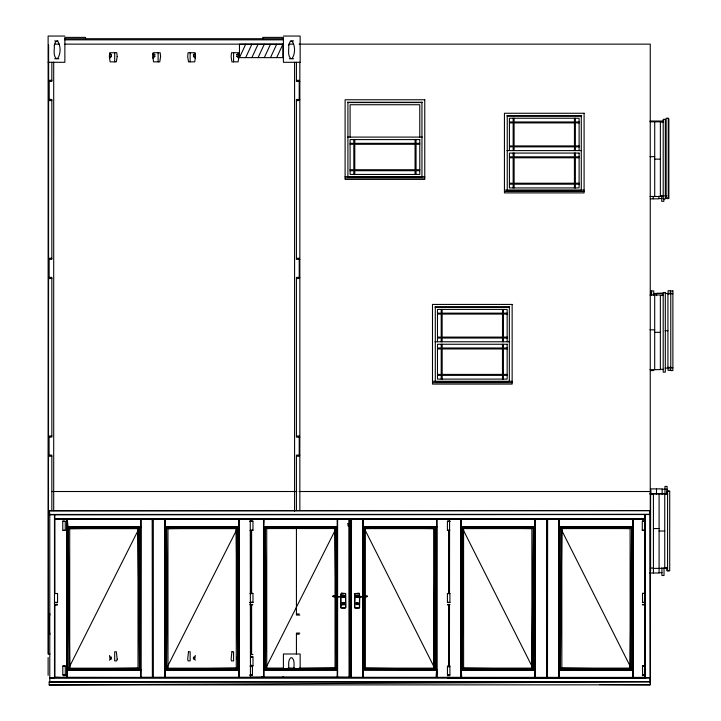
<?xml version="1.0" encoding="UTF-8"?>
<svg xmlns="http://www.w3.org/2000/svg" width="721" height="721" viewBox="0 0 721 721"><rect width="100%" height="100%" fill="white"/><g stroke="black" fill="none" stroke-linecap="round" stroke-linejoin="round"><path stroke-width="1.08" d="M250.809 602.441L252.981 602.287L252.981 593.428L249.962 593.5M348.009 523.608L348 525.816L350.875 525.816L350.875 523.608L348.009 523.608L350.875 525.816M351.343 676.857L351.488 519.526M359.509 597.123L359.373 607.821L355.3 608.046L354.795 607.397L354.939 593.635L359.004 593.41L359.518 595.636M359.743 597.168L359.59 607.893L355.183 608.182L354.561 607.406L354.723 593.572L359.121 593.275L359.752 595.681M365.98 596.664L367.368 596.492L366.007 595.916M449.444 666.727L449.498 604.91M449.516 593.671L449.58 519.508M547.473 676.812L547.618 519.481M66.972 519.3L140.757 519.282L140.577 677.398L66.999 677.28L66.972 519.3L64.016 519.066M67.107 526.799L140.757 526.889L139.441 527.862L140.757 526.889L66.945 526.907C67.071 525.303 69.198 534 67.143 519.165M140.604 670.043L66.963 669.953L68.279 668.98L66.963 669.953L140.775 669.935L139.468 668.971L140.775 669.935L140.577 677.398M140.748 677.262L165.064 677.271L164.875 519.156L152.96 519.553L152.987 677.01L153.591 677.398M165.172 526.79L238.822 526.889L237.506 527.862L237.524 668.935L238.669 670.016L165.028 669.917L166.344 668.953L166.317 527.871L165.01 526.898L165.208 519.156L238.822 519.273L238.804 677.262L165.064 677.271M238.669 670.016L238.642 677.389M337.446 677.217L263.697 677.226L263.643 526.862L263.841 519.12L337.455 519.237L337.446 677.217L348.919 677.343L350.19 676.956L350.172 519.499L337.455 519.237M336.346 527.556L336.166 668.8L337.473 669.782L263.832 669.899L264.977 668.809L264.949 527.826L263.643 526.862L263.841 519.12M337.311 669.89L337.275 677.343M351.515 677.38L349.523 676.956L350.172 519.499M349.523 676.956L349.496 519.499L351.488 519.138L362.762 519.138L362.816 677.38L362.951 669.791L364.258 668.818L364.24 527.844L362.924 526.871L436.737 526.862L435.43 527.835L435.448 668.809C439.792 671.161 434.529 686.266 436.764 669.782L436.701 519.255L460.854 519.111L461.043 669.872C463.261 686.149 458.033 671.206 462.35 668.899L462.332 527.826L461.016 526.853L534.829 526.844L534.991 677.343L534.964 519.102L546.266 519.102L546.869 519.49L546.897 676.956L546.293 677.343M534.964 519.102L534.829 526.844L533.522 527.808L533.54 668.89L534.856 669.863L534.82 677.217M632.831 519.21L559.054 519.219L559.081 669.854L632.894 669.845L631.578 668.872L632.894 669.845L632.858 677.19L632.831 519.21L644.601 518.976M357.94 596.727C356.048 597.736 355.994 594.924 357.904 595.843M334.427 596.591C332.76 597.439 332.696 595.059 334.4 595.843M435.096 527.691L433.672 668.142L435.114 669.052L435.096 527.691L433.654 528.601L365.358 528.61L363.907 527.7L363.934 669.061L435.25 668.935L436.764 669.782L362.951 669.791L362.762 519.138M110.142 56.517L109.574 58.167L111.385 56.517L111.385 54.517L109.574 53.408L110.142 56.517L111.385 56.517M153.564 56.517L152.996 58.167L154.799 56.517L154.799 54.517L152.996 53.408L153.564 56.517L154.799 56.517M195.274 660.211L194.706 659.111L195.274 655.452M239.471 57.626L239.471 44.278L282.884 44.278L282.884 57.626L239.471 57.626L245.672 44.278M245.672 57.626L251.872 44.278M251.872 57.626L258.073 44.278M258.073 57.626L264.283 44.278M264.283 57.626L270.483 44.278M270.483 57.626L276.684 44.278M276.684 57.626L282.884 44.278M68.279 669.106L139.441 527.736L68.252 527.745L68.279 669.106L139.468 669.097L139.441 527.736L69.703 528.655L68.252 527.745L69.721 668.196L68.279 669.106L138.017 668.187L139.468 669.097L137.999 528.646L139.441 527.736M166.209 669.169L237.705 527.718L166.524 527.736L166.542 669.088L165.028 669.917L166.344 668.953M299.224 668.079L335.049 668.079L336.491 668.98L265.31 668.998L336.473 527.628L265.157 527.7L263.643 526.862L337.455 526.844L336.139 527.817M194.706 54.517L195.274 53.408L193.462 54.517L193.462 56.517L195.274 58.167L194.706 54.517L193.462 54.517M238.128 54.517L238.696 53.408L236.885 54.517L236.885 56.517L238.696 58.167L238.128 54.517L236.885 54.517M109.574 660.211L110.142 659.111L109.574 655.452M533.657 527.592L462.134 527.682L462.152 669.043L463.603 668.142L533.342 669.034L534.856 669.863L461.043 669.872L462.35 668.899M631.695 527.574L632.867 526.817L559.054 526.826L560.37 527.799L559.054 526.826L632.867 526.817L631.353 527.664L632.867 526.817M632.723 669.953L559.081 669.854L560.388 668.881L559.081 669.854L558.946 677.334L558.892 519.093L547.618 519.093L547.014 519.481L547.041 676.947L547.645 677.334M264.841 669.034L335.959 668.935L337.473 669.782L263.661 669.791L264.977 668.809M237.506 527.862L238.822 526.889L165.01 526.898L166.524 527.736L165.01 526.898M435.43 527.835L436.737 526.862L362.924 526.871L364.438 527.718L362.924 526.871M436.593 669.89L362.951 669.791L364.258 668.818M533.522 527.808L534.829 526.844L461.016 526.853L462.332 527.826M359.229 596.6L356.778 597.412L355.471 596.655L355.48 595.943L357.832 595.077L359.247 595.97M342.466 596.664C344.359 597.664 344.404 594.852 342.493 595.771M359.058 596.618L357.715 597.43M341.15 595.897L342.565 595.014L344.926 595.879L344.926 596.582L343.629 597.348L341.168 596.528M341.33 595.879L342.646 595.104M249.971 677.307L263.697 677.226M140.757 519.282L152.798 519.544L152.825 677.001L152.212 677.398M238.822 519.273L263.67 519.246M65.278 677.334L62.799 677.334L66.999 677.28M362.924 519.264L436.701 519.255M341.817 604.793L344.683 602.585L344.683 604.784L341.817 604.793L341.817 602.585L344.683 602.585M461.016 519.246L534.793 519.228M461.079 677.226L460.854 519.111M263.661 669.791L265.175 668.944M66.963 669.953L68.144 669.196M363.907 527.7L433.654 528.601L433.672 668.142L365.376 668.151L365.358 528.61L363.934 669.061L365.376 668.151L435.114 669.052L363.907 527.7L435.223 527.709L436.737 526.862M362.951 669.791L364.132 669.034M461.043 669.872L462.215 669.115M559.081 669.854L560.253 669.097M645.097 514.632L645.322 677.677L644.862 514.524L644.862 518.976M650.18 514.488L650.18 510.54L49.425 510.765L49.767 514.578L650.18 514.488L650.18 510.54M644.862 518.669L54.814 518.633M49.785 677.515L49.785 681.769L650.405 681.543L650.207 677.722L49.785 677.776L49.767 514.596M251.593 519.508L252.206 519.12M337.455 526.844L335.941 527.691L337.455 526.844L263.814 526.754M448.976 519.508L449.58 519.111M644.331 677.316L644.935 676.929L644.916 519.462L644.304 519.075M166.542 669.088L167.993 668.187L236.281 668.178L237.732 669.079L166.542 669.088L236.281 668.178L236.263 528.628L237.705 527.718L167.966 528.637L166.524 527.736L167.993 668.187L167.966 528.637L236.263 528.628L237.57 653.352M296.962 528.538L266.734 528.538L265.283 527.637L265.31 668.998L266.752 668.088L283.542 668.088M345.224 608.109L345.846 607.343L345.683 593.5L341.276 593.212L340.654 595.609M356.706 595.086L355.3 595.97L355.777 597.204L356.706 597.511M357.634 604.64L358.77 603.405L356.796 602.684L355.615 603.423L356.787 604.712M343.701 597.439L344.629 597.132L345.107 595.897L343.692 595.014M140.757 526.889L139.577 527.646M238.822 526.889L237.642 527.646M534.829 526.844L531.873 528.583L463.576 528.592L462.134 527.682L531.873 528.583L531.891 668.124L534.856 669.863M265.31 668.998L294.556 668.61M299.053 668.547L335.049 668.079L335.022 528.529L336.473 527.628L266.734 528.538L266.752 668.088L265.283 527.637M49.172 681.94L49.172 684.95L650.153 681.877L49.172 681.967M250.656 518.886L252.873 519.048M252.801 521.103L251.115 521.103M252.665 521.256L250.115 521.184M250.493 521.103L249.953 521.427L252.972 521.355L252.972 530.214L250.115 530.368M343.106 596.033L344.061 596.033M343.115 596.447L344.061 596.447M252.674 654.497L250.511 654.578M252.819 656.714L250.674 656.714M250.683 665.907L252.99 665.825L252.99 656.966L250.511 656.714M250.827 665.907L251.133 665.825M64.863 36.05L48.118 36.05L48.118 653.992L50.082 653.992M283.407 36.05L300.152 36.05L300.152 62.294M64.863 38.718L283.407 38.718M64.863 39.835L283.407 39.835M54.661 40.944L57.941 40.944M290.329 40.944L293.609 40.944M54.823 44.134L59.329 44.134M64.953 44.134L283.317 44.134M288.941 44.134L293.447 44.134M299.071 44.134L650.252 44.134L650.252 682.967M48.532 45.612L48.532 58.96M110.142 54.517L111.385 54.517M153.564 54.517L154.799 54.517M193.462 56.517L194.706 56.517M236.885 56.517L238.128 56.517M54.661 58.743L58.87 58.743M289.4 58.743L293.609 58.743M48.64 59.185L48.424 653.992M48.118 62.294L64.863 62.294L64.863 37.384L85.538 37.384L85.538 39.313M299.828 62.294L283.407 62.294L283.407 37.384L262.732 37.384L262.732 39.313M49.055 80.319L51.84 80.319M296.43 80.319L299.215 80.319M48.424 81.428L51.84 81.428L51.84 62.294M299.846 81.428L296.43 81.428L296.43 62.294M48.424 99.444L51.84 99.444L51.84 259.38L48.424 259.38M299.846 99.444L296.43 99.444L296.43 259.38L299.846 259.38M49.055 100.561L51.84 100.561M296.43 100.561L299.215 100.561M347.603 102.256L422.263 102.256M347.91 102.571L421.956 102.571M506.935 115.748L581.595 115.748M507.242 116.054L581.288 116.054M650.018 121.029L663.32 121.029M649.991 121.813L660.373 121.813L660.373 196.482L649.991 196.482M509.423 121.966L513.154 121.966L513.154 118.235M579.107 121.966L575.376 121.966L575.376 118.235M660.373 122.128L663.338 122.128M509.423 122.903L513.154 122.903L513.154 145.921L509.423 145.921M579.107 122.903L575.376 122.903L575.376 145.921L579.107 145.921M347.603 137.098L422.263 137.098M350.091 143.326L353.822 143.326L353.822 139.595M419.775 143.326L416.044 143.326L416.044 139.595M350.091 144.29L353.822 144.29L353.822 169.741L350.091 169.741M419.775 144.29L416.044 144.29L416.044 169.741L419.775 169.741M509.423 146.859L513.154 146.859L513.154 150.59M579.107 146.859L575.376 146.859L575.376 150.59M506.935 150.59L581.595 150.59M649.991 156.655L654.713 156.655M509.423 156.817L513.154 156.817L513.154 153.077M579.107 156.817L575.376 156.817L575.376 153.077M509.423 157.782L513.154 157.782L513.154 183.224L509.423 183.224M579.107 157.782L575.376 157.782L575.376 183.224L579.107 183.224M654.713 159.143L660.373 159.143M350.091 170.706L353.822 170.706L353.822 174.437M419.775 170.706L416.044 170.706L416.044 174.437M345.107 176.618L424.759 176.618M347.603 176.924L422.263 176.924M345.107 178.015L424.759 178.015M509.423 184.188L513.154 184.188L513.154 187.929M579.107 184.188L575.376 184.188L575.376 187.929M504.439 190.101L584.091 190.101M506.935 190.416L581.595 190.416M504.439 191.507L584.091 191.507M664.906 195.77L666.88 195.77M660.139 196.076L663.915 196.076M658.904 198.527L661.869 198.527M666.745 198.563L668.863 198.563L668.863 118.92M650.405 198.843L658.904 198.843L658.904 196.283M49.055 258.271L51.84 258.271M296.43 258.271L299.215 258.271M48.424 277.396L51.84 277.396L51.84 437.115L48.424 437.115M299.846 277.396L296.43 277.396L296.43 437.115L299.846 437.115M49.055 278.513L51.84 278.513M296.43 278.513L299.215 278.513M663.392 293.204L653.965 293.51M665.095 293.411L668.259 293.51M653.632 293.726L656.606 293.726M667.925 293.726L672.882 293.726M649.981 294.979L660.355 294.979L660.355 369.648L649.981 369.648M660.355 295.295L663.329 295.295M434.988 306.93L509.648 306.93M435.295 307.236L509.341 307.236M437.476 313.148L441.207 313.148L441.207 309.417M507.16 313.148L503.429 313.148L503.429 309.417M437.476 314.077L441.207 314.077L441.207 337.104L437.476 337.104M507.16 314.077L503.429 314.077L503.429 337.104L507.16 337.104M649.981 329.83L654.695 329.83M665.095 330.75L667.925 330.75M654.695 332.318L660.355 332.318M437.476 338.041L441.207 338.041L441.207 341.772M507.16 338.041L503.429 338.041L503.429 341.772M434.988 341.772L509.648 341.772M437.476 347.991L441.207 347.991L441.207 344.259M507.16 347.991L503.429 347.991L503.429 344.259M437.476 348.955L441.207 348.955L441.207 374.406L437.476 374.406M507.16 348.955L503.429 348.955L503.429 374.406L507.16 374.406M667.925 367.773L672.882 367.773M665.095 368.08L667.925 368.08L667.925 293.411M660.355 369.341L663.329 369.341M650.441 370.576L653.776 370.576M437.476 375.371L441.207 375.371L441.207 379.102M507.16 375.371L503.429 375.371L503.429 379.102M432.492 381.283L512.144 381.283M434.988 381.589L509.341 381.589L509.341 306.93M432.492 382.68L512.144 382.68M49.055 435.998L51.84 435.998M296.43 435.998L299.215 435.998M48.424 455.131L51.84 455.131L51.84 510.324M299.846 455.131L296.43 455.131L296.43 510.324M49.055 456.24L51.84 456.24M296.43 456.24L299.215 456.24M662.148 489.198L667.105 489.198M668.863 491.046L666.745 491.046L666.745 494.417M51.84 491.515L296.827 491.515M299.071 491.515L650.252 491.515M649.621 493.849L666.88 493.849M650.45 494.002L653.424 494.002M664.744 494.002L667.718 494.002M49.425 510.765L650.378 510.666M49.425 514.452L650.378 514.361M49.425 514.722L54.472 514.722M54.805 514.749L650.045 514.506L650.27 677.551L645.124 677.551M62.934 518.976L64.944 518.976M78.454 519.066L644.772 518.976M62.7 519.165L54.895 519.562L54.913 593.789M63.394 521.193L62.772 521.193L65.088 521.193M642.916 521.112L642.456 521.112L644.601 521.103M644.15 521.103L644.772 521.103M62.772 521.445L62.772 530.305L65.251 530.305L65.251 521.445L64.629 521.445M447.579 521.148L449.886 521.148M62.943 521.445L64.944 521.346M447.714 521.247L449.724 521.301M642.456 521.355L644.601 521.355L644.15 521.355M447.408 530.259L447.408 521.4L448.029 521.4M449.264 521.4L449.886 521.4M642.916 521.355L642.294 521.355L642.294 530.214L644.772 530.214M560.37 527.673L631.56 527.664L631.578 669.016L560.388 669.034L560.37 527.673L630.109 528.565L631.56 527.664L630.136 668.115L631.578 669.016L561.839 668.124L560.388 669.034L561.821 528.574L560.37 527.673L631.578 669.016M299.197 528.538L335.022 528.529L336.337 654.38M653.424 528.538L659.084 528.538M250.259 530.368L252.972 530.214M449.273 530.259L447.579 530.259L449.886 530.259M65.251 530.305L63.078 530.386M642.294 530.214L644.466 530.295M659.084 531.026L664.744 531.026M666.88 567.896L663.915 568.211M650.45 568.049L653.424 568.049M664.744 568.049L667.718 568.049M653.424 568.364L664.744 568.364L664.744 493.696L653.424 493.696L653.415 573.006M668.863 570.699L666.745 570.699L666.745 567.328M659.084 572.699L662.049 572.699M649.648 573.006L659.084 573.006L659.084 493.696M55.391 593.446L55.787 593.446M56.86 593.446L57.563 593.527L57.563 602.395L55.084 602.395L57.563 602.639L55.256 602.639M252.819 593.347L250.674 593.428M55.256 593.527L57.401 593.527M642.465 593.437L642.618 602.395M332.886 596.042L333.841 596.042M356.336 596.105L357.301 596.105M366.565 596.105L367.521 596.105M332.877 596.447L333.832 596.447M356.336 596.51L357.292 596.51M366.574 596.51L367.521 596.51M333.598 596.691L343.349 596.682M335.337 596.817L341.646 596.817M357.048 596.754L366.8 596.754M358.761 596.889L365.069 596.889M252.981 602.287L249.962 602.359M642.934 602.305L642.474 602.305L644.79 602.549M644.168 602.296L644.79 602.296M447.588 602.432L449.742 602.477M249.962 602.612L252.81 602.54M447.426 602.576L449.904 602.576M642.474 602.549L644.619 602.549L644.168 602.549M642.312 602.549L642.934 602.549M55.256 604.775L57.401 604.856M57.401 604.775L55.391 604.856M252.81 604.676L249.962 604.739M447.426 604.712L449.904 604.712M644.79 604.685L642.312 604.685M250.124 604.829L252.269 604.829M447.588 604.793L449.742 604.793M642.618 604.766L644.628 604.766M344.422 608.064L341.403 607.983L340.898 607.325L340.889 597.051M49.055 613.959L50.082 613.959M296.43 613.959L299.215 613.959M48.424 615.067L49.974 615.067M299.828 615.067L296.43 615.067L296.43 527.213M48.424 633.083L49.974 633.083M299.828 633.083L296.43 633.083L296.43 653.992M49.055 634.201L50.082 634.201M296.43 634.201L299.215 634.201M252.819 654.578L250.818 654.497M250.674 656.966L252.368 656.966M110.142 657.11L111.385 657.11L111.385 659.111L110.142 659.111M194.706 657.11L193.462 657.11L193.462 659.111L194.706 659.111M252.368 665.825L252.99 665.825M63.493 666.006L62.799 666.087L62.799 674.955L65.278 675.198M64.575 666.006L65.278 666.087L65.278 674.955L63.421 674.955M64.962 666.006L62.961 666.087L63.412 666.087M249.971 666.069L252.449 666.069L252.449 674.928L249.971 674.928M64.656 666.087L65.278 666.087M642.483 665.997L642.627 674.955M288.021 668.088L294.745 668.079M533.342 669.034L462.152 669.043L463.576 528.592L463.603 668.142L531.891 668.124L533.315 527.673L533.342 669.034L462.134 527.682M264.066 669.683L337.473 669.782M363.357 669.683L436.764 669.782M67.368 669.845L140.775 669.935M165.433 669.809L238.84 669.908L237.326 669.07L238.435 669.8M461.449 669.764L534.45 669.755M559.487 669.746L632.894 669.845M165.028 669.917L238.84 669.908M461.215 669.98L534.685 669.971M63.106 675.045L65.106 675.198M642.943 674.865L642.492 674.865L644.799 675.108M644.177 674.865L644.799 674.856M250.133 675.072L252.287 675.018M447.597 674.991L449.751 675.045M249.971 675.171L252.449 675.171M447.435 675.144L449.913 675.144M642.492 675.108L644.637 675.108L644.177 675.108M642.321 675.108L642.943 675.108M261.696 676.902L262.21 676.902M282.884 676.902L283.407 676.902M447.435 677.28L449.913 677.28M642.492 677.244L642.943 677.244M644.177 677.244L644.799 677.244M62.718 677.407L54.922 677.019L54.913 605.036M238.804 677.262L645.701 677.416M49.452 677.641L54.499 677.641M251.782 677.524L252.377 677.524M447.66 677.488L448.101 677.488M49.452 677.947L650.405 677.848M449.598 678.101L645.61 678.073M49.452 681.633L650.405 681.543M49.172 684.95L650.153 684.833L650.153 681.85M599.502 684.59L650.153 684.833M560.235 527.583L559.054 526.826M462.197 527.61L461.016 526.853M631.713 669.088L632.488 669.737M68.116 527.664L66.945 526.907M139.595 669.187L140.37 669.827M263.643 526.862L265.157 527.7M357.751 595.176L359.067 595.943M342.691 597.358L341.348 596.546M448.174 519.12L448.786 519.508M250.259 519.147L250.863 519.535M435.25 668.935L436.358 669.674M335.959 668.935L337.067 669.674M632.858 677.19L633.002 519.075M559.117 677.199L559.253 669.962M436.728 677.235L436.872 519.12M362.987 677.244L363.123 669.899M632.705 526.709L632.668 519.075M534.667 526.736L534.631 519.102M436.575 526.754L436.538 519.12M350.208 519.526L350.911 676.992L350.884 519.526M263.832 669.899L263.868 677.361M165.199 670.025L165.235 677.398M67.134 670.061L67.17 677.407M348.892 519.499L349.081 676.839M340.889 595.573L341.394 593.338L345.467 593.563L345.611 607.325L345.107 607.974L340.817 607.821L340.654 597.096M250.259 519.535L250.448 676.866M152.194 519.544L152.383 676.875M670.242 294.078L670.242 290.716L668.115 290.716L668.115 294.078M670.242 366.989L670.242 370.36L668.115 370.36L668.115 366.989M667.105 494.255L667.105 486.396L664.978 486.396L664.978 494.255M664.032 567.643L664.032 575.502L661.914 575.502L661.914 567.643M663.852 199.086L663.852 201.33L661.734 201.33L661.734 195.724M662.266 295.664L662.266 293.411L656.606 293.411L656.606 295.664M662.148 494.381L662.148 488.892L650.829 488.892L650.829 494.768M656.489 488.892L656.489 494.507M654.713 121.813L654.713 196.482M654.695 294.979L654.695 369.648M653.776 295.412L653.776 290.923L651.649 290.923L651.649 295.385M653.244 196.644L653.244 198.843M651.126 290.716L651.126 295.195M650.594 491.208L650.594 570.852M650.207 677.416L650.207 681.669M632.705 527.078L632.723 669.584M581.288 115.748L581.288 190.416M579.107 150.59L579.107 118.235L509.423 118.235L509.423 150.59M574.439 118.235L574.439 121.966L514.091 121.966L514.091 118.235M574.439 150.59L574.439 146.859L514.091 146.859L514.091 150.59M574.412 153.077L574.412 156.817L514.118 156.817L514.118 153.077M574.412 187.929L574.412 184.188L514.118 184.188L514.118 187.929M559.226 519.093L559.226 526.718M559.226 527.087L559.253 669.593M534.667 527.096L534.685 669.602M507.242 115.748L507.242 190.101M507.16 341.772L507.16 309.417L437.476 309.417L437.476 341.772M502.492 309.417L502.492 313.148L442.135 313.148L442.135 309.417M502.492 341.772L502.492 338.041L442.135 338.041L442.135 341.772M502.465 344.259L502.465 347.991L442.171 347.991L442.171 344.259M502.465 379.102L502.465 375.371L442.171 375.371L442.171 379.102M461.188 519.111L461.188 526.745M461.188 527.114L461.215 669.62M448.976 530.755L448.985 593.734M448.985 604.982L448.994 666.844M448.786 530.755L448.795 593.743M448.795 604.991L448.804 666.853M436.575 527.123L436.593 669.521M435.295 306.93L435.295 381.283M421.956 102.256L421.956 176.924M419.775 137.098L419.775 104.743L350.091 104.743L350.091 137.098M415.08 139.595L415.08 143.326L354.786 143.326L354.786 139.595M415.08 174.437L415.08 170.706L354.786 170.706L354.786 174.437M363.096 519.138L363.096 526.763M363.096 527.132L363.123 669.53M347.91 102.256L347.91 176.618M337.617 519.111L337.608 677.343M337.284 519.111L337.284 526.736M337.284 527.105L337.311 669.521M300.152 669.25L300.152 653.992L283.407 653.992L283.407 669.304M299.846 62.294L299.846 510.324M299.224 81.419L299.224 99.444M299.224 259.154L299.224 278.279M299.224 436.89L299.224 455.131M294.574 62.294L294.574 511.135M294.051 669.566C293.6 665.807 295.231 660.715 292.059 657.75L290.671 657.75C287.499 660.715 289.13 665.807 288.679 669.566M263.814 527.114L263.832 669.53M263.507 519.12L263.535 677.361M251.602 530.755L251.611 593.743M251.611 604.991L251.62 654.479M250.863 530.782L250.872 593.771M250.872 605.018L250.881 654.506M250.881 664.627L250.881 666.871M238.984 519.147L238.975 677.389M238.651 519.147L238.651 526.781M238.651 527.141L238.669 669.647M236.885 657.11L236.885 659.111M233.577 52.732L233.577 61.853M190.155 52.732L190.155 61.853M165.172 527.159L165.199 669.665M164.875 519.156L164.893 677.398M158.115 52.732L158.115 61.853M140.919 519.156L140.91 677.398M140.586 519.156L140.586 526.781M140.586 527.15L140.604 669.683M114.693 52.732L114.693 61.853M67.107 527.168L67.134 669.692M66.81 519.165L66.828 677.407M54.805 514.614L54.814 518.76M54.472 514.596L54.499 677.767M53.696 62.123L53.696 510.666M49.046 81.419L49.046 99.444M49.046 259.154L49.046 278.279M49.046 436.89L49.046 455.131M49.046 614.625L49.046 633.75M48.532 44.945L48.532 59.185M48.118 657.552L48.118 675.352M356.751 603.306C356.751 606.091 358.86 602.188 356.751 603.306M355.768 603.405L356.85 604.64L358.905 603.955L357.733 602.684L355.768 603.405M54.309 45.234C54.634 49.506 52.84 55.102 56.211 58.545L57.599 58.545C60.915 53.886 60.915 45.793 57.599 41.142L55.562 41.719L54.309 45.234M288.77 45.234C289.094 49.506 287.309 55.102 290.671 58.545L292.059 58.545C295.376 53.886 295.376 45.793 292.059 41.142L290.022 41.719L288.77 45.234M117.172 56.517L116.342 61.853L110.142 61.853L109.313 56.517L109.727 52.732L116.757 52.732L117.172 56.517M160.594 56.517L159.765 61.853L153.564 61.853L152.735 56.517L153.149 52.732L160.179 52.732L160.594 56.517M195.535 56.517L194.706 61.853L188.505 61.853L187.676 56.517L188.091 52.732L195.121 52.732L195.535 56.517M238.948 56.517L238.128 61.853L231.919 61.853L231.099 56.517L231.513 52.732L238.543 52.732L238.948 56.517M188.505 651.766L187.676 659.111L188.091 660.887L190.155 660.887L190.155 651.766L188.505 651.766M231.919 651.766L231.099 659.111L231.513 660.887L233.577 660.887L233.577 651.766L231.919 651.766M117.172 659.111L116.757 660.887L114.693 660.887L114.693 651.766L116.342 651.766L117.172 659.111M343.656 604.018C341.556 605.063 343.638 601.224 343.656 604.018M344.791 603.91L342.709 604.658L341.484 603.351L343.611 602.612L344.791 603.91M344.647 603.928L342.772 604.577L341.637 603.333L343.538 602.693L344.647 603.928M424.759 99.768L345.107 99.768L345.107 179.412L424.759 179.412L424.759 99.768M584.091 113.26L504.439 113.26L504.439 192.904L584.091 192.904L584.091 113.26M668.277 118.226L666.159 118.226L666.159 197.869L668.277 197.869L668.277 118.226M665.321 119.326L663.203 119.326L663.203 198.969L665.321 198.969L665.321 119.326M574.439 122.903L514.091 122.903L514.091 145.921L574.439 145.921L574.439 122.903M419.775 139.595L350.091 139.595L350.091 174.437L419.775 174.437L419.775 139.595M415.08 144.29L354.786 144.29L354.786 169.741L415.08 169.741L415.08 144.29M579.107 153.077L509.423 153.077L509.423 187.929L579.107 187.929L579.107 153.077M574.412 157.782L514.118 157.782L514.118 183.224L574.412 183.224L574.412 157.782M672.882 290.923L670.764 290.923L670.764 370.576L672.882 370.576L672.882 290.923M665.312 292.492L663.194 292.492L663.194 372.135L665.312 372.135L665.312 292.492M512.144 304.433L432.492 304.433L432.492 384.086L512.144 384.086L512.144 304.433M502.492 314.077L442.135 314.077L442.135 337.104L502.492 337.104L502.492 314.077M507.16 344.259L437.476 344.259L437.476 379.102L507.16 379.102L507.16 344.259M502.465 348.955L442.171 348.955L442.171 374.406L502.465 374.406L502.465 348.955M669.701 491.208L667.574 491.208L667.574 570.852L669.701 570.852L669.701 491.208M137.999 528.646L69.703 528.655L69.721 668.196L138.017 668.187L137.999 528.646M630.109 528.565L561.821 528.574L561.839 668.124L630.136 668.115L630.109 528.565M642.609 593.356L644.781 593.437L642.609 593.356M449.895 593.464L447.417 593.473L447.426 602.332L449.904 602.332L449.895 593.464M642.618 665.916L644.79 665.997L642.618 665.916M449.913 666.033L447.435 666.033L447.435 674.892L449.913 674.892L449.913 666.033M448.101 678.082L447.507 678.082L448.101 678.082"/></g></svg>
